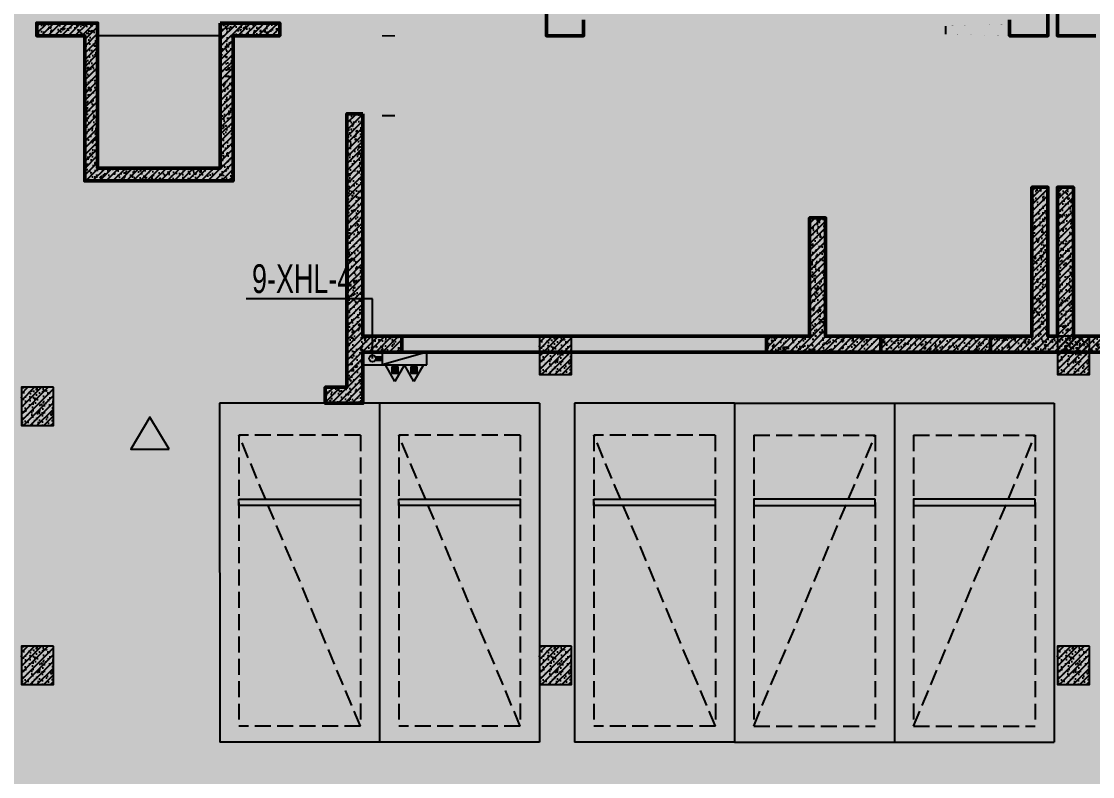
# Model space of a CAD drawing. Extents: x -1338203 to 1886333, y -530034 to 1031844.
# Drawn here: x 668157 to 684905, y -347488 to -335672 of the extents above; entities that cross this region are included whole.
import ezdxf

# ---------------------------------------------------------------- set-up
doc = ezdxf.new("R2010")
doc.units = 0
doc.header["$LTSCALE"] = 1000
doc.header["$MEASUREMENT"] = 0
doc.linetypes.add('A-001-平面B2$0$__DASH', pattern=[0.35, 0.25, -0.1])
doc.layers.add('A-001-主楼相对位置参照$0$AAD-A-MARK', color=6, linetype='Continuous', plot=False)
for name, color, linetype in [('M13预留预埋-B2$0$0M-A-LD', 4, 'Continuous'), ('p-a-core', 1, 'Continuous'), ('p-a-regular', 5, 'Continuous'), ('S-13-柱墙B2_B1$0$0S-CW-HATCH', 251, 'Continuous'), ('S-13-柱墙B2_B1$0$0S-CW-HATCH-UP', 251, 'Continuous'), ('S001地下二墙柱$0$S001地下二墙柱$0$0S-CC-LINE', 52, 'Continuous'), ('S001地下二墙柱$0$S001地下二墙柱$0$0S-CW-HATCH', 251, 'Continuous'), ('S001地下二墙柱$0$S001地下二墙柱$0$0S-CW-HATCH-UP', 251, 'Continuous'), ('地面指向箭头', 7, 'Continuous'), ('负二层消火栓$0$负二层消火栓$0$0P-ACC-FH', 7, 'Continuous'), ('负二层消火栓$0$负二层消火栓$0$0P-DIM-FH', 3, 'Continuous'), ('负二层消火栓$0$负二层消火栓$0$0P-PIPE-FH', 1, 'Continuous'), ('负二层消火栓$0$负二层消火栓$0$0P-VPIPE-FH', 1, 'Continuous'), ('负二层消火栓$0$负二层消火栓$1$0P-EQUIP-FH', 7, 'Continuous')]:
    doc.layers.add(name, color=color, linetype=linetype)
doc.layers.add('p-a-regular-narrow', color=7, linetype='Continuous', true_color=0x9600ff)
doc.layers.add('p-h-walkable', color=7, linetype='Continuous', lineweight=70, true_color=0xf0f0f0)
doc.layers.add('S-13-柱墙B2_B1$0$0S-CW-LINE', color=7, linetype='Continuous', lineweight=50)
doc.styles.add('负二层消火栓$0$负二层消火栓$0$AAD-S', font='aad-s.shx', dxfattribs={"width": 0.7, "bigfont": 'aad-hztxt.shx'})
pattern_1 = [(45, (668506.6057763244, -330656.8171705844), (-53.03300858899106, 53.03300858899107), []), (49.99999999999999, (668506.6057763244, -330656.8171705844), (215.178054780226, -18.82564049477853), [22.5, -247.5]), (355, (668506.6057763244, -330656.8171705844), (-41.6254000839, 225.6576401100035), [18, -198]), (100.4514, (668524.5372803244, -330658.3859725844), (173.5528145142065, 206.8318626182861), [19.122057, -210.3426336]), (46.18420000000002, (668506.6057763244, -330596.8171705844), (320.1723145876933, -49.65570429870542), [33.74999999999996, -371.2499999999997]), (96.6356, (668533.2867998243, -330600.9551626844), (280.398811664611, 292.2353612701325), [28.6830864, -315.5139]), (351.1842, (668506.6057763244, -330596.8171705844), (280.3985835400882, 292.2355802775974), [27, -297]), (21, (668536.6057763244, -330611.8171705844), (179.0721156355385, -120.7856671996016), [22.5, -247.5]), (326.0000000000001, (668536.6057763244, -330611.8171705844), (72.99459957647451, 217.5450135140559), [18, -198]), (71.4514, (668551.5284462245, -330621.8826523844), (252.066788574447, 96.75914901298572), [19.122057, -210.3426336]), (37.50000000000001, (668506.6057763244, -330656.8171705844), (3.647956595187201, 99.86815614939344), [0, -195.6, 0, -201, 0, -198.75]), (7.499999999999999, (668506.6057763244, -330656.8171705844), (78.92086123264458, 118.3235135647081), [0, -114.6, 0, -191.1, 0, -75.75]), (327.5, (668439.7057763245, -330656.8171705844), (160.1467308517227, -6.766461520313927), [0, -75, 0, -234, 0, -310.5]), (317.5, (668409.7057763245, -330656.8171705844), (174.9558508027159, 30.03149469969532), [0, -97.5, 0, -155.4, 0, -220.5])]

# ---------------------------------------------------------------- blocks, each defined once
blk = doc.blocks.new('A-001-主楼相对位置参照')
at = {"layer": 'A-001-主楼相对位置参照$0$AAD-A-MARK'}
blk.add_lwpolyline([(-97018.76140278578, -174355.8904457092), (-95098.7614119649, -174355.8904457092), (-95098.76141190529, -172285.8904428482), (-97018.76140272617, -172285.8904428482)], close=True, dxfattribs=at)
blk = doc.blocks.new('M13预留预埋-B2')
at = {"layer": 'M13预留预埋-B2$0$0M-A-LD', "elevation": 2600}
blk.add_lwpolyline([(15100.00000000058, -5239.999999999185, 0, 0, 0), (14099.99999999942, -5240.000000000815, 30, 30, 0), (14099.99999999907, -5060.000000000815, 0, 0, 0), (15099.99999992456, -5059.999999999185, 30, 30, 0), (15100.00000000058, -5239.999999999185, 30, 30, 0)], format="xyseb", dxfattribs=at)
at = {"layer": 'M13预留预埋-B2$0$0M-A-LD'}
for points in [[(5290.000000128639, -6490.000000211061, 0, 0, 0), (5289.999999965075, -5240.000000020664, 30, 30, 0), (5489.999999965075, -5240.000000020256, 0, 0, 0), (5490.000000128639, -6490.000000135042, 30, 30, 0), (5290.000000128639, -6490.000000211061, 30, 30, 0)], [(-1140.000002091867, -7310.000000000349, 0, 0, 0), (639.999997983803, -7309.999999998719, 30, 30, 0), (639.9999979841523, -7509.999999998719, 0, 0, 0), (-1140.000002015848, -7510.000000000349, 30, 30, 0), (-1140.000002091867, -7310.000000000349, 30, 30, 0)], [(2959.999999876949, -7310.000000001164, 0, 0, 0), (4739.999999952619, -7309.999999999534, 30, 30, 0), (4739.999999952968, -7509.999999999534, 0, 0, 0), (2959.999999952968, -7510.000000001164, 30, 30, 0), (2959.999999876949, -7310.000000001164, 30, 30, 0)]]:
    blk.add_lwpolyline(points, format="xyseb", dxfattribs=at)
blk = doc.blocks.new('M001-预留预埋B2')
blk.add_blockref('M13预留预埋-B2', (-97858.76142314763, -167045.8904436589))
blk = doc.blocks.new('负二层消火栓$0$负二层消火栓$1$$TwtSys$00000546')
h = blk.add_hatch()
h.set_pattern_fill('ANSI31', color=256, scale=200, style=0)
h.set_pattern_definition([(45, (-38543.80223862439, -6670.830405693208), (-17.67766952966369, 17.67766952966369), [])])
h.paths.add_polyline_path([(-64.92232553117356, 173.7449990885525), (64.922325531159, 173.7449990885525), (64.922325531159, 43.90034802621994), (-64.92232553117356, 43.90034802621994)])
for points in [[(0, 343.6163707387423), (-198.3870041439732, 0), (198.3870041439732, 0)], [(-64.92232553117356, 173.7449990885525), (64.922325531159, 173.7449990885525), (64.922325531159, 43.90034802621994), (-64.92232553117356, 43.90034802621994)]]:
    blk.add_lwpolyline(points, close=True)
blk = doc.blocks.new('负二层消火栓$0$负二层消火栓$0$$TwtSys$00000434')
for p, q in [((-0.5, 0.5), (-0.5, -0.5)), ((-0.5, -0.5), (0.5, 0.5)), ((0.5, 0.5), (-0.5, 0.5)), ((0.5, -0.5), (0.5, 0.5)), ((-0.5, -0.5), (0.5, -0.5))]:
    blk.add_line(p, q)
blk.add_solid([(0.5, -0.5), (0.5, 0.5), (-0.5, -0.5)])
blk = doc.blocks.new('负二层消火栓')
at = {"layer": '负二层消火栓$0$负二层消火栓$0$0P-ACC-FH'}
blk.add_lwpolyline([(-91869.19882256177, -177435.8923367744), (-91869.19882256177, -177235.8923367744), (-92868.767385146, -177235.8923367744), (-92868.767385146, -177435.8923367744)], close=True, dxfattribs=at)
at = {"layer": '负二层消火栓$0$负二层消火栓$0$0P-DIM-FH'}
for p, q in [((-92719.19802262692, -176400.5750624923), (-94692.97714079282, -176400.5750624923)), ((-92719.19802262692, -177335.8912928389), (-92719.19802262692, -176400.5750624923))]:
    blk.add_line(p, q, dxfattribs=at)
at = {"layer": '负二层消火栓$0$负二层消火栓$0$0P-PIPE-FH', "linetype": 'Continuous', "const_width": 82.5}
blk.add_lwpolyline([(-92666.69802262692, -177335.891292839), (-92569.19882255554, -177335.8912928393)], dxfattribs=at)
at = {"layer": '负二层消火栓$0$负二层消火栓$0$0P-VPIPE-FH', "linetype": 'Continuous'}
blk.add_circle((-92719.19802262692, -177335.8912928389), 52.5, dxfattribs=at)
at = {"layer": '负二层消火栓$0$负二层消火栓$0$0P-ACC-FH', "xscale": -700, "yscale": -200, "zscale": 700}
blk.add_blockref('负二层消火栓$0$负二层消火栓$0$$TwtSys$00000434', (-92219.19882256177, -177335.8923367744), dxfattribs=at)
at = {"layer": '负二层消火栓$0$负二层消火栓$1$0P-EQUIP-FH', "xscale": -0.75, "yscale": 0.75, "zscale": 0.75, "rotation": 180}
for p in [(-92367.9891453326, -177435.8912580051, 799.9981982381646), (-92070.40863911656, -177435.8912580051, 799.9981982381646)]:
    blk.add_blockref('负二层消火栓$0$负二层消火栓$1$$TwtSys$00000546', p, dxfattribs=at)
at = {"layer": '负二层消火栓$0$负二层消火栓$0$0P-DIM-FH', "color": 7, "style": '负二层消火栓$0$负二层消火栓$0$AAD-S', "width": 0.7}
blk.add_text('9-XHL-4', height=450, dxfattribs=at).set_placement((-94602.97714079282, -176310.5750624923))
blk = doc.blocks.new('A$Cb720460c')
at = {"layer": '地面指向箭头'}
h = blk.add_hatch(color=251, dxfattribs=at)
h.dxf.hatch_style = 1
h.paths.add_polyline_path([(257819.4273052134, 186873.6687198977), (257519.4273052134, 187373.6687198977), (257219.4273052134, 186873.6687198977)])
at = {"layer": '地面指向箭头', "color": 251, "flags": 128}
blk.add_lwpolyline([(257819.4273052134, 186873.6687198977), (257519.4273052134, 187373.6687198977), (257219.4273052134, 186873.6687198977), (257819.4273052134, 186873.6687198977)], dxfattribs=at)

msp = doc.modelspace()

# ---------------------------------------------------------------- hatches: boundary and pattern name
at = {"layer": 'p-h-walkable', "ltscale": 0.002}
h = msp.add_hatch(color=256, dxfattribs=at)
h.dxf.hatch_style = 1
h.paths.add_polyline_path([(728556.4094088443, -320761.2911765109), (728556.3547588947, -348211.5017243018), (746356.3484443948, -348211.5017242723), (750916.3484443898, -338175.0097184044), (842896.3491870692, -338175.0097184044), (843211.3492125742, -349155.0095694998), (839116.3492611168, -349155.0095695712), (839116.3492611168, -377051.4870058745), (864906.3547584309, -377051.4870058745), (864906.3547584309, -390806.5711709709), (875856.3484613771, -395571.4871842109), (875856.348461363, -404751.4874804067), (834560.3103806074, -404751.4874803963), (839142.6757868899, -442064.2876435285), (869465.2134576387, -438340.3927054469), (871163.1928136485, -452166.5193397896), (873704.0511599232, -451854.4778597266), (877328.6078072718, -464960.3959546241), (761875.9874196091, -479139.0716770189), (761132.9487910755, -468418.2650628918), (764950.6384080613, -465209.0494699521), (763252.8257613134, -451384.280298188), (799242.4407485438, -446964.4145689445), (793807.3212043041, -404751.4870716078), (750756.3491663808, -404751.4872862076), (751556.349166161, -388854.9743852809), (648066.6070076446, -388604.4137855553), (648066.5844366426, -380374.4093295055), (641016.6027933541, -380374.4093186745), (641512.3361103976, -365348.1631979565), (660006.5996086108, -364574.4137855692), (660306.599609829, -340846.8171705838), (656406.6057762853, -340846.8171707173), (656406.6057762853, -336396.8171708743), (656656.3547443041, -340532.365631887), (656406.3547442622, -332417.3777717449), (712156.3557747989, -332417.3777717449), (712080.9374175866, -320761.2911765098)])
at = {"layer": 'S-13-柱墙B2_B1$0$0S-CW-HATCH'}
h = msp.add_hatch(color=256, dxfattribs=at)
h.dxf.hatch_style = 1
h.paths.add_polyline_path([(656656.6057766951, -339996.866652143), (656406.6057766689, -339996.866652143), (656406.6057762853, -340846.8171705838), (660806.6057762853, -340846.8171705838), (660806.6057762853, -340596.8171705838), (660131.6057762853, -340596.8171705838), (660131.6057762853, -338746.8171705838), (659881.6057762853, -338746.8171705838), (659881.6057762853, -340596.8171705838), (656656.6057763281, -340596.8171705838)])
h.paths.add_polyline_path([(706116.3540439528, -332416.8171705838), (706116.3540439528, -332666.8171705838), (711906.6057762853, -332666.8171705838), (711906.6057762853, -335646.8171705838), (711556.6057762853, -335646.8171705838), (711556.6057762853, -335896.8171705838), (711906.6057762853, -335896.8171705838), (711906.6057762853, -340846.8171705838), (712156.6057762853, -340846.8171705838), (712156.6057762853, -332416.8171705838)])
h.paths.add_polyline_path([(696566.6057762848, -332556.8171936508), (696366.6057762847, -332556.8171936508), (696366.6057762853, -333156.8171705838), (697346.6057762853, -333156.8171705838), (697346.6057762853, -332956.8171705838), (696566.6057762853, -332956.8171705838)], flags=17)
h.paths.add_polyline_path([(696366.6057762839, -331756.8171477571), (696566.605776284, -331756.8171477571), (696566.6057762834, -331246.8171708637), (697146.6057763891, -331246.8171705992), (697146.6057764196, -330746.8171703192), (697346.6057863329, -330746.8171703192), (697346.6057863329, -330496.8171710657), (697146.6057763905, -330496.8171710657), (697146.6057765111, -329246.8171704532), (699966.6057764059, -329246.8171708508), (699966.6057762858, -334096.8171707169), (700166.6057762858, -334096.8171707169), (700166.6057762858, -331316.8171707169), (701746.6057762853, -331316.8171705838), (701746.6057762853, -333506.8171705838), (701946.6057762853, -333506.8171705838), (701946.6057762853, -332666.8171705838), (704316.6057762853, -332666.8171705838), (704316.6057762853, -335896.8171705838), (704896.605787687, -335896.817170065), (704896.605787687, -335646.817170065), (704566.6057762853, -335646.8171705838), (704566.6057762853, -332666.8171705838), (705416.3540437358, -332666.8171705838), (705416.3540437358, -332416.8171705838), (701996.6057762853, -332416.8171705838), (701996.6057762853, -331066.8171705838), (700216.6057762858, -331066.817170718), (700216.6057764059, -328996.8171708519), (696896.6057765111, -328996.8171704532), (696896.6057763891, -330996.8171705992), (694516.6057762834, -330996.8171708637), (694516.6057762853, -332416.8171705838), (683357.0984527447, -332416.8171705838), (683357.0984527447, -332666.8171705838), (683956.6057762853, -332666.8171705838), (683956.6057762853, -335646.8171705838), (683606.6057762853, -335646.8171705838), (683606.6057762853, -335896.8171705838), (684206.6057762853, -335896.8171705838), (684206.6057762853, -332666.8171705838), (684356.6057762853, -332666.8171705838), (684356.6057762853, -335896.8171705838), (684956.6057762853, -335896.8171705838), (684956.6057762853, -335646.8171705838), (684606.6057762853, -335646.8171705838), (684606.6057762853, -332666.8171705838), (691946.6057762853, -332666.8171705838), (691946.6057762853, -335646.8171705838), (691616.6057743402, -335646.8171705838), (691616.6057743402, -335896.8171705838), (692196.6057762853, -335896.8171705838), (692196.6057762853, -332666.8171705838), (694566.6057762853, -332666.8171705838), (694566.6057762853, -333506.8171705838), (694766.6057762853, -333506.8171705838), (694766.6057762834, -331246.8171708637), (696366.6057762834, -331246.8171708637)])
h.paths.add_polyline_path([(671996.6057762853, -331756.8171705844), (672196.6057762853, -331756.8171705844), (672196.6057762853, -331246.8171708637), (673796.6057762853, -331246.8171708637), (673796.6057762853, -333506.8171705838), (673996.6057762853, -333506.8171705838), (673996.6057762853, -332666.8171705838), (676366.6057762853, -332666.8171705838), (676366.6057762853, -335896.8171705838), (676946.6057762918, -335896.8171701842), (676946.6057762918, -335646.8171701842), (676616.6057762853, -335646.8171705838), (676616.6057762853, -332666.8171705838), (682557.0984525277, -332666.8171705838), (682557.0984525277, -332416.8171705838), (674046.6057762853, -332416.8171705838), (674046.6057762853, -330996.8171708637), (671666.6057762383, -330996.8171708637), (671666.6057762383, -328996.8171707187), (668346.6057762858, -328996.8171708518), (668346.6057762858, -331066.8171707169), (666566.6057762853, -331066.8171705838), (666566.6057762853, -332416.8171705838), (656406.6057762853, -332416.8171705838), (656406.6057861161, -338896.8665676999), (656656.6057861359, -338896.8665676999), (656656.6057762853, -335896.8171705838), (657006.6057762853, -335896.8171705838), (657006.6057762853, -335646.8171705838), (656656.6057762853, -335646.8171705838), (656656.6057762853, -332666.8171705838), (663996.6057762853, -332666.8171705838), (663996.6057762853, -335646.8171705838), (663666.6057763239, -335646.8171705838), (663666.6057763239, -335896.8171705838), (664246.6057762853, -335896.8171705838), (664246.6057762853, -332666.8171705838), (666616.6057762853, -332666.8171705838), (666616.6057762853, -333506.8171705838), (666816.6057762853, -333506.8171705838), (666816.6057762853, -331316.8171705838), (668396.6057762858, -331316.8171707169), (668396.6057762858, -334096.8171707169), (668596.6057762858, -334096.8171707169), (668596.6057762858, -329246.8171708518), (671416.6057762369, -329246.8171707187), (671416.6057762369, -330496.8171707169), (671216.6057762627, -330496.8171707169), (671216.6057762627, -330746.8171703192), (671416.6057762369, -330746.8171703192), (671416.6057762369, -331246.8171708637), (671996.6057762853, -331246.8171708637)])
h.paths.add_polyline_path([(672196.6057762853, -332556.8171936349), (671996.6057762853, -332556.8171936349), (671996.6057762853, -332956.8171705838), (671216.6057762853, -332956.8171705838), (671216.6057762853, -333156.8171705838), (672196.6057762853, -333156.8171705838)], flags=17)
h = msp.add_hatch(color=256, dxfattribs=at)
h.dxf.hatch_style = 1
h.paths.add_polyline_path([(671266.6057762853, -335696.8171705838), (671266.6057762853, -337966.8171705838), (669346.6057762853, -337966.8171705838), (669346.6057762853, -335696.8171705838), (668396.6057762858, -335696.7599581127), (668396.6057762858, -335896.7599581127), (669146.6057762853, -335896.8171705838), (669146.6057762853, -338166.8171705838), (671466.6057762853, -338166.8171705838), (671466.6057762853, -335896.8171705838), (672196.6057762853, -335896.8171705838), (672196.6057762853, -335696.8171705838)])
h = msp.add_hatch(color=256, dxfattribs=at)
h.dxf.hatch_style = 1
h.paths.add_polyline_path([(673496.6057762853, -337116.8171705838), (673246.6057762853, -337116.8171705838), (673246.6057762853, -341396.8171705838), (672906.6057762853, -341396.8171705838), (672906.605776285, -341646.3596280123), (673496.6057762853, -341646.8171705838), (673496.6057762853, -340846.8171705838), (674106.6057762611, -340846.8171700651), (674106.6057762611, -340596.8171700651), (673496.6057762853, -340596.8171705838)])
h = msp.add_hatch(color=256, dxfattribs=at)
h.dxf.hatch_style = 1
h.paths.add_polyline_path([(685261.6057762853, -340596.8171705838), (684606.6057762853, -340596.8171705838), (684606.6057763239, -338266.8171704643), (684356.6057763239, -338266.8171704643), (684356.6057762853, -340596.8171705838), (684206.6057762853, -340596.8171705838), (684206.6057763239, -338266.8171704643), (683956.6057763239, -338266.8171704643), (683956.6057762853, -340596.8171705838), (683306.6057762853, -340596.8171705838), (683306.6057762853, -340846.8171705838), (685261.6057762853, -340846.8171705838)])
h = msp.add_hatch(color=256, dxfattribs=at)
h.dxf.hatch_style = 1
h.paths.add_polyline_path([(679806.6057762853, -340846.8171705838), (681596.6057762853, -340846.8171705838), (681596.6057762853, -340596.8171705838), (680731.6057762853, -340596.8171705838), (680731.6057762853, -338746.8171705838), (680481.6057762853, -338746.8171705838), (680481.6057762853, -340596.8171705838), (679806.6057762853, -340596.8171705838)])
h = msp.add_hatch(color=256, dxfattribs=at)
h.dxf.hatch_style = 1
h.paths.add_polyline_path([(674106.6057762611, -340596.8171700651), (679806.6057762853, -340596.8171700651), (679806.6057762853, -340846.8171705838), (674106.6057762611, -340846.8171705838)])
h = msp.add_hatch(color=256, dxfattribs=at)
h.dxf.hatch_style = 1
h.paths.add_polyline_path([(681596.6057762853, -340596.8171705838), (683306.6057762853, -340596.8171705838), (683306.6057762853, -340846.8171705838), (681596.6057762853, -340846.8171705838)])
at = {"layer": 'S-13-柱墙B2_B1$0$0S-CW-HATCH-UP'}
h = msp.add_hatch(dxfattribs=at)
h.set_pattern_fill('钢筋混凝土', color=256, scale=30)
h.set_pattern_definition([(45, (668506.6057763244, -330656.8171705844), (-53.03300858899106, 53.03300858899107), []), (49.99999999999999, (668506.6057763244, -330656.8171705844), (215.178054780226, -18.82564049477853), [22.5, -247.5]), (355, (668506.6057763244, -330656.8171705844), (-41.6254000839, 225.6576401100035), [18, -198]), (100.4514, (668524.5372803244, -330658.3859725844), (173.5528145142065, 206.8318626182861), [19.122057, -210.3426336]), (46.18420000000002, (668506.6057763244, -330596.8171705844), (320.1723145876933, -49.65570429870542), [33.74999999999997, -371.2499999999998]), (96.6356, (668533.2867998243, -330600.9551626844), (280.398811664611, 292.2353612701325), [28.6830864, -315.5139]), (351.1842, (668506.6057763244, -330596.8171705844), (280.3985835400882, 292.2355802775974), [27, -297]), (21, (668536.6057763244, -330611.8171705844), (179.0721156355385, -120.7856671996016), [22.5, -247.5]), (326.0000000000001, (668536.6057763244, -330611.8171705844), (72.99459957647451, 217.5450135140559), [18, -198]), (71.4514, (668551.5284462245, -330621.8826523844), (252.066788574447, 96.75914901298572), [19.122057, -210.3426336]), (37.50000000000001, (668506.6057763244, -330656.8171705844), (3.647956595187201, 99.86815614939344), [0, -195.6, 0, -201, 0, -198.75]), (7.499999999999999, (668506.6057763244, -330656.8171705844), (78.92086123264458, 118.3235135647081), [0, -114.6, 0, -191.1, 0, -75.75]), (327.5, (668439.7057763245, -330656.8171705844), (160.1467308517227, -6.766461520313927), [0, -75, 0, -234, 0, -310.5]), (317.5, (668409.7057763245, -330656.8171705844), (174.9558508027159, 30.03149469969532), [0, -97.5, 0, -155.4, 0, -220.5])])
h.paths.add_polyline_path([(656656.6057763344, -339996.866652143), (656406.6057763081, -339996.866652143), (656406.6057762853, -340846.8171705838), (660806.6057762853, -340846.8171705838), (660806.6057762853, -340596.8171705838), (660131.6057762853, -340596.8171705838), (660131.6057762853, -338746.8171705838), (659881.6057762853, -338746.8171705838), (659881.6057762853, -340596.8171705838), (656656.6057763281, -340596.8171705838)])
h.paths.add_polyline_path([(706116.3540439528, -332416.8171705838), (706116.3540439528, -332666.8171705838), (711906.6057762853, -332666.8171705838), (711906.6057762853, -335646.8171705838), (711556.6057762853, -335646.8171705838), (711556.6057762853, -335896.8171705838), (711906.6057762853, -335896.8171705838), (711906.6057762853, -340846.8171705838), (712156.6057762853, -340846.8171705838), (712156.6057762853, -332416.8171705838)])
h.paths.add_polyline_path([(696566.6057762848, -332556.8171936508), (696366.6057762847, -332556.8171936508), (696366.6057762853, -333156.8171705838), (697346.6057762853, -333156.8171705838), (697346.6057762853, -332956.8171705838), (696566.6057762853, -332956.8171705838)], flags=17)
h.paths.add_polyline_path([(696366.6057762839, -331756.8171477571), (696566.605776284, -331756.8171477571), (696566.6057762834, -331246.8171708637), (697146.6057763891, -331246.8171705992), (697146.6057764196, -330746.8171703192), (697346.6057863329, -330746.8171703192), (697346.6057863329, -330496.8171710657), (697146.6057763905, -330496.8171710657), (697146.6057765111, -329246.8171704532), (699966.6057764059, -329246.8171708513), (699966.6057762858, -334096.8171707174), (700166.6057762858, -334096.8171707169), (700166.6057762858, -331316.8171707169), (701746.6057762853, -331316.8171705838), (701746.6057762853, -333506.8171705838), (701946.6057762853, -333506.8171705838), (701946.6057762853, -332666.8171705838), (704316.6057762853, -332666.8171705838), (704316.6057762853, -335896.8171705838), (704896.605787687, -335896.817170065), (704896.605787687, -335646.817170065), (704566.6057762853, -335646.8171705838), (704566.6057762853, -332666.8171705838), (705416.3540437358, -332666.8171705838), (705416.3540437358, -332416.8171705838), (701996.6057762853, -332416.8171705838), (701996.6057762853, -331066.8171705838), (700216.6057762858, -331066.8171707169), (700216.6057764059, -328996.8171708508), (696896.6057765111, -328996.8171704532), (696896.6057763891, -330996.8171705992), (694516.6057762834, -330996.8171708637), (694516.6057762853, -332416.8171705838), (683357.0984527447, -332416.8171705838), (683357.0984527447, -332666.8171705838), (683956.6057762853, -332666.8171705838), (683956.6057762853, -335646.8171705838), (683606.6057762853, -335646.8171705838), (683606.6057762853, -335896.8171705838), (684206.6057762853, -335896.8171705838), (684206.6057762853, -332666.8171705838), (684356.6057762853, -332666.8171705838), (684356.6057762853, -335896.8171705838), (684956.6057762853, -335896.8171705838), (684956.6057762853, -335646.8171705838), (684606.6057762853, -335646.8171705838), (684606.6057762853, -332666.8171705838), (691946.6057762853, -332666.8171705838), (691946.6057762853, -335646.8171705838), (691616.6057743402, -335646.8171705838), (691616.6057743402, -335896.8171705838), (692196.6057762853, -335896.8171705838), (692196.6057762853, -332666.8171705838), (694566.6057762853, -332666.8171705838), (694566.6057762853, -333506.8171705838), (694766.6057762853, -333506.8171705838), (694766.6057762834, -331246.8171708637), (696366.6057762834, -331246.8171708637)])
h.paths.add_polyline_path([(671996.6057762853, -331756.8171705844), (672196.6057762853, -331756.8171705844), (672196.6057762853, -331246.8171708637), (673796.6057762853, -331246.8171708637), (673796.6057762853, -333506.8171705838), (673996.6057762853, -333506.8171705838), (673996.6057762853, -332666.8171705838), (676366.6057762853, -332666.8171705838), (676366.6057762853, -335896.8171705838), (676946.6057762918, -335896.8171701842), (676946.6057762918, -335646.8171701842), (676616.6057762853, -335646.8171705838), (676616.6057762853, -332666.8171705838), (682557.0984525277, -332666.8171705838), (682557.0984525277, -332416.8171705838), (674046.6057762853, -332416.8171705838), (674046.6057762853, -330996.8171708637), (671666.6057762383, -330996.8171708637), (671666.6057762383, -328996.8171707187), (668346.6057762858, -328996.8171708518), (668346.6057762858, -331066.8171707169), (666566.6057762853, -331066.8171705838), (666566.6057762853, -332416.8171705838), (656406.6057762853, -332416.8171705838), (656406.6057763114, -338896.8665676999), (656656.6057763312, -338896.8665676999), (656656.6057762853, -335896.8171705838), (657006.6057762853, -335896.8171705838), (657006.6057762853, -335646.8171705838), (656656.6057762853, -335646.8171705838), (656656.6057762853, -332666.8171705838), (663996.6057762853, -332666.8171705838), (663996.6057762853, -335646.8171705838), (663666.6057763239, -335646.8171705838), (663666.6057763239, -335896.8171705838), (664246.6057762853, -335896.8171705838), (664246.6057762853, -332666.8171705838), (666616.6057762853, -332666.8171705838), (666616.6057762853, -333506.8171705838), (666816.6057762853, -333506.8171705838), (666816.6057762853, -331316.8171705838), (668396.6057762858, -331316.8171707169), (668396.6057762858, -334096.8171707169), (668596.6057762858, -334096.8171707169), (668596.6057762858, -329246.8171708518), (671416.6057762369, -329246.8171707187), (671416.6057762369, -330496.8171707169), (671216.6057762627, -330496.8171707169), (671216.6057762627, -330746.8171703192), (671416.6057762369, -330746.8171703192), (671416.6057762369, -331246.8171708637), (671996.6057762853, -331246.8171708637)])
h.paths.add_polyline_path([(672196.6057762853, -332556.8171936349), (671996.6057762853, -332556.8171936349), (671996.6057762853, -332956.8171705838), (671216.6057762853, -332956.8171705838), (671216.6057762853, -333156.8171705838), (672196.6057762853, -333156.8171705838)], flags=17)
h = msp.add_hatch(dxfattribs=at)
h.set_pattern_fill('钢筋混凝土', color=256, scale=30)
h.set_pattern_definition(pattern_1)
h.paths.add_polyline_path([(671266.6057762853, -335696.8171705838), (671266.6057762853, -337966.8171705838), (669346.6057762853, -337966.8171705838), (669346.6057762853, -335696.8171705838), (668396.6057762858, -335696.7599581127), (668396.6057762858, -335896.7599581127), (669146.6057762853, -335896.8171705838), (669146.6057762853, -338166.8171705838), (671466.6057762853, -338166.8171705838), (671466.6057762853, -335896.8171705838), (672196.6057762853, -335896.8171705838), (672196.6057762853, -335696.8171705838)])
h = msp.add_hatch(dxfattribs=at)
h.set_pattern_fill('钢筋混凝土', color=256, scale=30)
h.set_pattern_definition(pattern_1)
h.paths.add_polyline_path([(673496.6057762853, -337116.8171705838), (673246.6057762853, -337116.8171705838), (673246.6057762853, -341396.8171705838), (672906.6057762853, -341396.8171705838), (672906.605776285, -341646.3596280123), (673496.6057762853, -341646.8171705838), (673496.6057762853, -340846.8171705838), (674106.6057762611, -340846.8171700651), (674106.6057762611, -340596.8171700651), (673496.6057762853, -340596.8171705838)])
h = msp.add_hatch(dxfattribs=at)
h.set_pattern_fill('钢筋混凝土', color=256, scale=30)
h.set_pattern_definition(pattern_1)
h.paths.add_polyline_path([(685261.6057762853, -340596.8171705838), (684606.6057762853, -340596.8171705838), (684606.6057763239, -338266.8171704643), (684356.6057763239, -338266.8171704643), (684356.6057762853, -340596.8171705838), (684206.6057762853, -340596.8171705838), (684206.6057763239, -338266.8171704643), (683956.6057763239, -338266.8171704643), (683956.6057762853, -340596.8171705838), (683306.6057762853, -340596.8171705838), (683306.6057762853, -340846.8171705838), (685261.6057762853, -340846.8171705838)])
h = msp.add_hatch(dxfattribs=at)
h.set_pattern_fill('钢筋混凝土', color=256, scale=30)
h.set_pattern_definition(pattern_1)
h.paths.add_polyline_path([(679806.6057762853, -340846.8171705838), (681596.6057762853, -340846.8171705838), (681596.6057762853, -340596.8171705838), (680731.6057762853, -340596.8171705838), (680731.6057762853, -338746.8171705838), (680481.6057762853, -338746.8171705838), (680481.6057762853, -340596.8171705838), (679806.6057762853, -340596.8171705838)])
h = msp.add_hatch(dxfattribs=at)
h.set_pattern_fill('钢筋混凝土', color=256, scale=30)
h.set_pattern_definition(pattern_1)
h.paths.add_polyline_path([(674106.6057762611, -340596.8171700651), (679806.6057762853, -340596.8171700651), (679806.6057762853, -340846.8171705838), (674106.6057762611, -340846.8171705838)])
h = msp.add_hatch(dxfattribs=at)
h.set_pattern_fill('钢筋混凝土', color=256, scale=30)
h.set_pattern_definition(pattern_1)
h.paths.add_polyline_path([(681596.6057762853, -340596.8171705838), (683306.6057762853, -340596.8171705838), (683306.6057762853, -340846.8171705838), (681596.6057762853, -340846.8171705838)])
at = {"layer": 'S001地下二墙柱$0$S001地下二墙柱$0$0S-CW-HATCH'}
h = msp.add_hatch(color=256, dxfattribs=at)
h.dxf.hatch_style = 1
h.paths.add_polyline_path([(676756.6119944598, -340596.8171702199), (676256.6119944598, -340596.8171702199), (676256.6119944598, -341196.8171702199), (676756.6119944598, -341196.8171702199)])
h = msp.add_hatch(color=256, dxfattribs=at)
h.dxf.hatch_style = 1
h.paths.add_polyline_path([(684856.6057896963, -340596.8171706229), (684356.6057896963, -340596.8171706229), (684356.6057896963, -341196.8171706229), (684856.6057896963, -341196.8171706229)])
h = msp.add_hatch(color=256, dxfattribs=at)
h.dxf.hatch_style = 1
h.paths.add_polyline_path([(668656.6057896963, -341396.8171684332), (668156.6057896963, -341396.8171684332), (668156.6057896963, -341996.8171684332), (668656.6057896963, -341996.8171684332)])
h = msp.add_hatch(color=256, dxfattribs=at)
h.dxf.hatch_style = 1
h.paths.add_polyline_path([(668656.6057896963, -345446.8171684332), (668156.6057896963, -345446.8171684332), (668156.6057896963, -346046.8171684332), (668656.6057896963, -346046.8171684332)])
h = msp.add_hatch(color=256, dxfattribs=at)
h.dxf.hatch_style = 1
h.paths.add_polyline_path([(676756.6119944598, -345446.8171683935), (676256.6119944598, -345446.8171683935), (676256.6119944598, -346046.8171683935), (676756.6119944598, -346046.8171683935)])
h = msp.add_hatch(color=256, dxfattribs=at)
h.dxf.hatch_style = 1
h.paths.add_polyline_path([(684856.6057896963, -345446.8171687965), (684356.6057896963, -345446.8171687965), (684356.6057896963, -346046.8171687965), (684856.6057896963, -346046.8171687965)])
at = {"layer": 'S001地下二墙柱$0$S001地下二墙柱$0$0S-CW-HATCH-UP'}
h = msp.add_hatch(dxfattribs=at)
h.set_pattern_fill('钢筋混凝土', color=256, scale=30)
h.set_pattern_definition([(45, (709067.3445969741, -331645.0902095459), (-53.03300858899106, 53.03300858899107), []), (49.99999999999999, (709067.3445969741, -331645.0902095459), (215.178054780226, -18.82564049477853), [22.5, -247.5]), (355, (709067.3445969741, -331645.0902095459), (-41.6254000839, 225.6576401100035), [18, -198]), (100.4514, (709085.2761009741, -331646.6590115459), (173.5528145142065, 206.8318626182861), [19.122057, -210.3426336]), (46.18420000000002, (709067.3445969741, -331585.0902095459), (320.1723145876933, -49.65570429870542), [33.749999999998, -371.249999999984]), (96.6356, (709094.025620475, -331589.2282016458), (280.398811664611, 292.2353612701325), [28.6830864, -315.5139]), (351.1842, (709067.3445969741, -331585.0902095459), (280.3985835400882, 292.2355802775974), [27, -297]), (21, (709097.3445969741, -331600.0902095459), (179.0721156355385, -120.7856671996016), [22.5, -247.5]), (326.0000000000001, (709097.3445969741, -331600.0902095459), (72.99459957647451, 217.5450135140559), [18, -198]), (71.4514, (709112.2672668728, -331610.1556913459), (252.066788574447, 96.75914901298572), [19.122057, -210.3426336]), (37.50000000000001, (709067.3445969741, -331645.0902095459), (3.647956595187201, 99.86815614939344), [0, -195.6, 0, -201, 0, -198.75]), (7.499999999999999, (709067.3445969741, -331645.0902095459), (78.92086123264458, 118.3235135647081), [0, -114.6, 0, -191.1, 0, -75.75]), (327.5, (709000.4445969737, -331645.0902095459), (160.1467308517227, -6.766461520313927), [0, -75, 0, -234, 0, -310.5]), (317.5, (708970.4445969737, -331645.0902095459), (174.9558508027159, 30.03149469969532), [0, -97.5, 0, -155.4, 0, -220.5])])
h.paths.add_polyline_path([(676756.6119944598, -340596.8171702199), (676256.6119944598, -340596.8171702199), (676256.6119944598, -341196.8171702199), (676756.6119944598, -341196.8171702199)])
h = msp.add_hatch(dxfattribs=at)
h.set_pattern_fill('钢筋混凝土', color=256, scale=30)
h.set_pattern_definition([(45, (717167.3383922088, -331645.090209949), (-53.03300858899106, 53.03300858899107), []), (49.99999999999999, (717167.3383922088, -331645.090209949), (215.178054780226, -18.82564049477853), [22.5, -247.5]), (355, (717167.3383922088, -331645.090209949), (-41.6254000839, 225.6576401100035), [18, -198]), (100.4514, (717185.2698962088, -331646.659011949), (173.5528145142065, 206.8318626182861), [19.122057, -210.3426336]), (46.18420000000002, (717167.3383922088, -331585.090209949), (320.1723145876933, -49.65570429870542), [33.749999999998, -371.249999999984]), (96.6356, (717194.0194157097, -331589.228202049), (280.398811664611, 292.2353612701325), [28.6830864, -315.5139]), (351.1842, (717167.3383922088, -331585.090209949), (280.3985835400882, 292.2355802775974), [27, -297]), (21, (717197.3383922088, -331600.090209949), (179.0721156355385, -120.7856671996016), [22.5, -247.5]), (326.0000000000001, (717197.3383922088, -331600.090209949), (72.99459957647451, 217.5450135140559), [18, -198]), (71.4514, (717212.2610621075, -331610.155691749), (252.066788574447, 96.75914901298572), [19.122057, -210.3426336]), (37.50000000000001, (717167.3383922088, -331645.090209949), (3.647956595187201, 99.86815614939344), [0, -195.6, 0, -201, 0, -198.75]), (7.499999999999999, (717167.3383922088, -331645.090209949), (78.92086123264458, 118.3235135647081), [0, -114.6, 0, -191.1, 0, -75.75]), (327.5, (717100.4383922084, -331645.090209949), (160.1467308517227, -6.766461520313927), [0, -75, 0, -234, 0, -310.5]), (317.5, (717070.4383922084, -331645.090209949), (174.9558508027159, 30.03149469969532), [0, -97.5, 0, -155.4, 0, -220.5])])
h.paths.add_polyline_path([(684856.6057896963, -340596.8171706229), (684356.6057896963, -340596.8171706229), (684356.6057896963, -341196.8171706229), (684856.6057896963, -341196.8171706229)])
h = msp.add_hatch(dxfattribs=at)
h.set_pattern_fill('钢筋混凝土', color=256, scale=30)
h.set_pattern_definition([(45, (700967.3383922088, -332445.0902077591), (-53.03300858899106, 53.03300858899107), []), (49.99999999999999, (700967.3383922088, -332445.0902077591), (215.178054780226, -18.82564049477853), [22.5, -247.5]), (355, (700967.3383922088, -332445.0902077591), (-41.6254000839, 225.6576401100035), [18, -198]), (100.4514, (700985.2698962088, -332446.6590097591), (173.5528145142065, 206.8318626182861), [19.122057, -210.3426336]), (46.18420000000002, (700967.3383922088, -332385.0902077591), (320.1723145876933, -49.65570429870542), [33.74999999999802, -371.2499999999842]), (96.6356, (700994.0194157097, -332389.2281998591), (280.398811664611, 292.2353612701325), [28.6830864, -315.5139]), (351.1842, (700967.3383922088, -332385.0902077591), (280.3985835400882, 292.2355802775974), [27, -297]), (21, (700997.3383922088, -332400.0902077591), (179.0721156355385, -120.7856671996016), [22.5, -247.5]), (326.0000000000001, (700997.3383922088, -332400.0902077591), (72.99459957647451, 217.5450135140559), [18, -198]), (71.4514, (701012.2610621075, -332410.1556895591), (252.066788574447, 96.75914901298572), [19.122057, -210.3426336]), (37.50000000000001, (700967.3383922088, -332445.0902077591), (3.647956595187201, 99.86815614939344), [0, -195.6, 0, -201, 0, -198.75]), (7.499999999999999, (700967.3383922088, -332445.0902077591), (78.92086123264458, 118.3235135647081), [0, -114.6, 0, -191.1, 0, -75.75]), (327.5, (700900.4383922084, -332445.0902077591), (160.1467308517227, -6.766461520313927), [0, -75, 0, -234, 0, -310.5]), (317.5, (700870.4383922084, -332445.0902077591), (174.9558508027159, 30.03149469969532), [0, -97.5, 0, -155.4, 0, -220.5])])
h.paths.add_polyline_path([(668656.6057896963, -341396.8171684332), (668156.6057896963, -341396.8171684332), (668156.6057896963, -341996.8171684332), (668656.6057896963, -341996.8171684332)])
h = msp.add_hatch(dxfattribs=at)
h.set_pattern_fill('钢筋混凝土', color=256, scale=30)
h.set_pattern_definition([(45, (700967.3383922088, -336495.0902077592), (-53.03300858899106, 53.03300858899107), []), (49.99999999999999, (700967.3383922088, -336495.0902077592), (215.178054780226, -18.82564049477853), [22.5, -247.5]), (355, (700967.3383922088, -336495.0902077592), (-41.6254000839, 225.6576401100035), [18, -198]), (100.4514, (700985.2698962088, -336496.6590097593), (173.5528145142065, 206.8318626182861), [19.122057, -210.3426336]), (46.18420000000002, (700967.3383922088, -336435.0902077592), (320.1723145876933, -49.65570429870542), [33.74999999999804, -371.2499999999843]), (96.6356, (700994.0194157097, -336439.2281998592), (280.398811664611, 292.2353612701325), [28.6830864, -315.5139]), (351.1842, (700967.3383922088, -336435.0902077592), (280.3985835400882, 292.2355802775974), [27, -297]), (21, (700997.3383922088, -336450.0902077592), (179.0721156355385, -120.7856671996016), [22.5, -247.5]), (326.0000000000001, (700997.3383922088, -336450.0902077592), (72.99459957647451, 217.5450135140559), [18, -198]), (71.4514, (701012.2610621075, -336460.1556895592), (252.066788574447, 96.75914901298572), [19.122057, -210.3426336]), (37.50000000000001, (700967.3383922088, -336495.0902077592), (3.647956595187201, 99.86815614939344), [0, -195.6, 0, -201, 0, -198.75]), (7.499999999999999, (700967.3383922088, -336495.0902077592), (78.92086123264458, 118.3235135647081), [0, -114.6, 0, -191.1, 0, -75.75]), (327.5, (700900.4383922084, -336495.0902077592), (160.1467308517227, -6.766461520313927), [0, -75, 0, -234, 0, -310.5]), (317.5, (700870.4383922084, -336495.0902077592), (174.9558508027159, 30.03149469969532), [0, -97.5, 0, -155.4, 0, -220.5])])
h.paths.add_polyline_path([(668656.6057896963, -345446.8171684332), (668156.6057896963, -345446.8171684332), (668156.6057896963, -346046.8171684332), (668656.6057896963, -346046.8171684332)])
h = msp.add_hatch(dxfattribs=at)
h.set_pattern_fill('钢筋混凝土', color=256, scale=30)
h.set_pattern_definition([(45, (709067.3445969741, -336495.0902077195), (-53.03300858899106, 53.03300858899107), []), (49.99999999999999, (709067.3445969741, -336495.0902077195), (215.178054780226, -18.82564049477853), [22.5, -247.5]), (355, (709067.3445969741, -336495.0902077195), (-41.6254000839, 225.6576401100035), [18, -198]), (100.4514, (709085.2761009741, -336496.6590097196), (173.5528145142065, 206.8318626182861), [19.122057, -210.3426336]), (46.18420000000002, (709067.3445969741, -336435.0902077195), (320.1723145876933, -49.65570429870542), [33.749999999998, -371.249999999984]), (96.6356, (709094.025620475, -336439.2281998195), (280.398811664611, 292.2353612701325), [28.6830864, -315.5139]), (351.1842, (709067.3445969741, -336435.0902077195), (280.3985835400882, 292.2355802775974), [27, -297]), (21, (709097.3445969741, -336450.0902077195), (179.0721156355385, -120.7856671996016), [22.5, -247.5]), (326.0000000000001, (709097.3445969741, -336450.0902077195), (72.99459957647451, 217.5450135140559), [18, -198]), (71.4514, (709112.2672668728, -336460.1556895195), (252.066788574447, 96.75914901298572), [19.122057, -210.3426336]), (37.50000000000001, (709067.3445969741, -336495.0902077195), (3.647956595187201, 99.86815614939344), [0, -195.6, 0, -201, 0, -198.75]), (7.499999999999999, (709067.3445969741, -336495.0902077195), (78.92086123264458, 118.3235135647081), [0, -114.6, 0, -191.1, 0, -75.75]), (327.5, (709000.4445969737, -336495.0902077195), (160.1467308517227, -6.766461520313927), [0, -75, 0, -234, 0, -310.5]), (317.5, (708970.4445969737, -336495.0902077195), (174.9558508027159, 30.03149469969532), [0, -97.5, 0, -155.4, 0, -220.5])])
h.paths.add_polyline_path([(676756.6119944598, -345446.8171683935), (676256.6119944598, -345446.8171683935), (676256.6119944598, -346046.8171683935), (676756.6119944598, -346046.8171683935)])
h = msp.add_hatch(dxfattribs=at)
h.set_pattern_fill('钢筋混凝土', color=256, scale=30)
h.set_pattern_definition([(45, (717167.3383922088, -336495.0902081226), (-53.03300858899106, 53.03300858899107), []), (49.99999999999999, (717167.3383922088, -336495.0902081226), (215.178054780226, -18.82564049477853), [22.5, -247.5]), (355, (717167.3383922088, -336495.0902081226), (-41.6254000839, 225.6576401100035), [18, -198]), (100.4514, (717185.2698962088, -336496.6590101226), (173.5528145142065, 206.8318626182861), [19.122057, -210.3426336]), (46.18420000000002, (717167.3383922088, -336435.0902081226), (320.1723145876933, -49.65570429870542), [33.749999999998, -371.249999999984]), (96.6356, (717194.0194157097, -336439.2282002225), (280.398811664611, 292.2353612701325), [28.6830864, -315.5139]), (351.1842, (717167.3383922088, -336435.0902081226), (280.3985835400882, 292.2355802775974), [27, -297]), (21, (717197.3383922088, -336450.0902081226), (179.0721156355385, -120.7856671996016), [22.5, -247.5]), (326.0000000000001, (717197.3383922088, -336450.0902081226), (72.99459957647451, 217.5450135140559), [18, -198]), (71.4514, (717212.2610621075, -336460.1556899226), (252.066788574447, 96.75914901298572), [19.122057, -210.3426336]), (37.50000000000001, (717167.3383922088, -336495.0902081226), (3.647956595187201, 99.86815614939344), [0, -195.6, 0, -201, 0, -198.75]), (7.499999999999999, (717167.3383922088, -336495.0902081226), (78.92086123264458, 118.3235135647081), [0, -114.6, 0, -191.1, 0, -75.75]), (327.5, (717100.4383922084, -336495.0902081226), (160.1467308517227, -6.766461520313927), [0, -75, 0, -234, 0, -310.5]), (317.5, (717070.4383922084, -336495.0902081226), (174.9558508027159, 30.03149469969532), [0, -97.5, 0, -155.4, 0, -220.5])])
h.paths.add_polyline_path([(684856.6057896963, -345446.8171687965), (684356.6057896963, -345446.8171687965), (684356.6057896963, -346046.8171687965), (684856.6057896963, -346046.8171687965)])

# ---------------------------------------------------------------- linework, layer by layer
for p, q in [((673756.3399306725, -341646.5190689646), (671256.3399415301, -341646.7567431338)), ((671256.3399415301, -341646.7567431338), (671256.8438038185, -346946.7567191511)), ((673756.3399306725, -341646.5190689646), (673756.8437924843, -346946.5190450417)), ((676256.3399306725, -341646.5190851771), (673756.3399415301, -341646.7567593462)), ((673756.3399415301, -341646.7567593462), (673756.8438038185, -346946.7567353636)), ((676256.3399306725, -341646.5190851771), (676256.8437924843, -346946.5190612542)), ((679306.3399307461, -341646.5190880391), (676806.3399416037, -341646.7567622082)), ((676806.3399416037, -341646.7567622082), (676806.843803892, -346946.7567382255)), ((679306.3399307461, -341646.5190880391), (679306.8437925578, -346946.5190641161)), ((679306.8706507859, -341646.5190880381), (679306.3667889741, -346946.5190641152)), ((679306.8706507859, -341646.5190880381), (681806.8706399283, -341646.7567622073)), ((681806.8706507495, -341646.5190883939), (681806.3667889378, -346946.519064471)), ((681806.8706399283, -341646.7567622073), (681806.36677764, -346946.7567382246)), ((681806.8706507495, -341646.5190883939), (684306.870639892, -341646.756762563)), ((684306.870639892, -341646.756762563), (684306.3667776036, -346946.7567385804)), ((673756.8437924843, -346946.5190450417), (671256.8438038185, -346946.7567191511)), ((676256.8437924843, -346946.5190612542), (673756.8438038185, -346946.7567353636)), ((679306.8437925578, -346946.5190641161), (676806.843803892, -346946.7567382255)), ((679306.3667889741, -346946.5190641152), (681806.36677764, -346946.7567382246)), ((681806.3667889378, -346946.519064471), (684306.3667776036, -346946.7567385804))]:
    msp.add_line(p, q)
at = {"linetype": 'A-001-平面B2$0$__DASH'}
for p, q in [((673456.3874591918, -342146.5475875991), (671556.3874680158, -342146.7282199795)), ((671556.3874680158, -342146.7282199795), (671556.8200349975, -346696.7281993723)), ((673456.3874591918, -342146.5475875991), (673456.8200261735, -346696.5475670516)), ((675956.3874591918, -342146.5476038116), (674056.3874680158, -342146.728236192)), ((674056.3874680158, -342146.728236192), (674056.8200349975, -346696.7282155848)), ((675956.3874591918, -342146.5476038116), (675956.8200261735, -346696.5475832641)), ((679006.3874592654, -342146.5476066736), (677106.3874680893, -342146.7282390539)), ((677106.3874680893, -342146.7282390539), (677106.8200350711, -346696.7282184467)), ((679006.3874592654, -342146.5476066736), (679006.8200262471, -346696.547586126)), ((679606.8231222666, -342146.5476066726), (679606.3905552849, -346696.5475861251)), ((679606.8231222666, -342146.5476066726), (681506.8231134426, -342146.728239053)), ((681506.8231134426, -342146.728239053), (681506.3905464609, -346696.7282184458)), ((682106.8231222302, -342146.5476070284), (682106.3905552486, -346696.5475864809)), ((682106.8231222302, -342146.5476070284), (684006.8231134063, -342146.7282394088)), ((684006.8231134063, -342146.7282394088), (684006.3905464245, -346696.7282188016)), ((673456.8200261735, -346696.5475670516), (671556.8200349975, -346696.7281993723)), ((675956.8200261735, -346696.5475832641), (674056.8200349975, -346696.7282155848)), ((679006.8200262471, -346696.547586126), (677106.8200350711, -346696.7282184467)), ((679606.3905552849, -346696.5475861251), (681506.3905464609, -346696.7282184458)), ((682106.3905552486, -346696.5475864809), (684006.3905464245, -346696.7282188016))]:
    msp.add_line(p, q, dxfattribs=at)
for points in [[(673456.8200261735, -346696.5475670516), (671556.3874680158, -342146.7282199795)], [(675956.8200261735, -346696.5475832641), (674056.3874680158, -342146.728236192)], [(679006.8200262471, -346696.547586126), (677106.3874680893, -342146.7282390539)], [(679606.3905552849, -346696.5475861251), (681506.8231134426, -342146.728239053)], [(682106.3905552486, -346696.5475864809), (684006.8231134063, -342146.7282394088)]]:
    msp.add_lwpolyline(points, dxfattribs=at)
for points in [[(671556.4825378025, -343146.7282154577), (673456.4825289786, -343146.5475830773), (673456.4920358142, -343246.5475826191), (671556.4920446381, -343246.7282149995)], [(674056.4825378025, -343146.7282316702), (675956.4825289786, -343146.5475992898), (675956.4920358142, -343246.5475988316), (674056.4920446381, -343246.728231212)], [(677106.4825378761, -343146.7282345321), (679006.4825290522, -343146.5476021518), (679006.4920358878, -343246.5476016935), (677106.4920447117, -343246.728234074)], [(681506.7280436559, -343146.7282345312), (679606.7280524798, -343146.5476021508), (679606.7185456442, -343246.5476016926), (681506.7185368203, -343246.728234073)], [(684006.7280436195, -343146.7282348869), (682106.7280524435, -343146.5476025066), (682106.7185456079, -343246.5476020484), (684006.7185367839, -343246.7282344288)]]:
    msp.add_lwpolyline(points, close=True)
at = {"layer": 'p-a-core', "color": 3, "ltscale": 0.002, "const_width": 1000, "elevation": -83050.00000000013}
msp.add_lwpolyline([(670302.8826152637, -333684.3780699787), (670302.8826152637, -335484.3780699787)], dxfattribs=at)
at = {"layer": 'p-a-core', "ltscale": 0.002, "const_width": 1000, "elevation": -83050.00000000013}
msp.add_lwpolyline([(670302.8826152637, -336122.3780699787), (670302.8826152637, -337922.3780699787)], dxfattribs=at)
at = {"layer": 'p-a-regular', "ltscale": 0.002, "const_width": 999.9999999999999}
for points in [[(672506.8200305854, -346696.637883212), (672506.3874636036, -342146.6379037893)], [(675006.8200305854, -346696.6378994244), (675006.3874636036, -342146.6379200018)], [(678056.820030659, -346696.6379022864), (678056.3874636772, -342146.6379228637)], [(683056.3905508367, -346696.6379026412), (683056.8231178185, -342146.6379232185)]]:
    msp.add_lwpolyline(points, dxfattribs=at)
at = {"layer": 'p-a-regular-narrow', "ltscale": 0.002, "const_width": 999.9999999999999}
msp.add_lwpolyline([(680556.390550873, -346696.6379022854), (680556.8231178548, -342146.6379228628)], dxfattribs=at)
at = {"layer": 'S-13-柱墙B2_B1$0$0S-CW-LINE'}
for points in [[(676366.6057762853, -332666.8171705838), (676366.6057762853, -335896.8171705838), (676946.6057762918, -335896.8171701842), (676946.6057762918, -335646.8171701842)], [(683606.6057762853, -335646.8171705838), (683606.6057762853, -335896.8171705838), (684206.6057762853, -335896.8171705838), (684206.6057762853, -332666.8171705838)], [(684356.6057762853, -332666.8171705838), (684356.6057762853, -335896.8171705838), (684956.6057762853, -335896.8171705838)]]:
    msp.add_lwpolyline(points, dxfattribs=at)
for points in [[(671266.6057762853, -335696.8171705838), (671266.6057762853, -337966.8171705838), (669346.6057762853, -337966.8171705838), (669346.6057762853, -335696.8171705838), (668396.6057762858, -335696.7599581127), (668396.6057762858, -335896.7599581127), (669146.6057762853, -335896.8171705838), (669146.6057762853, -338166.8171705838), (671466.6057762853, -338166.8171705838), (671466.6057762853, -335896.8171705838), (672196.6057762853, -335896.8171705838), (672196.6057762853, -335696.8171705838)], [(673496.6057762853, -337116.8171705838), (673246.6057762853, -337116.8171705838), (673246.6057762853, -341396.8171705838), (672906.6057762853, -341396.8171705838), (672906.605776285, -341646.3596280123), (673496.6057762853, -341646.8171705838), (673496.6057762853, -340846.8171705838), (674106.6057762611, -340846.8171700651), (674106.6057762611, -340596.8171700651), (673496.6057762853, -340596.8171705838)], [(685261.6057762853, -340596.8171705838), (684606.6057762853, -340596.8171705838), (684606.6057763239, -338266.8171704643), (684356.6057763239, -338266.8171704643), (684356.6057762853, -340596.8171705838), (684206.6057762853, -340596.8171705838), (684206.6057763239, -338266.8171704643), (683956.6057763239, -338266.8171704643), (683956.6057762853, -340596.8171705838), (683306.6057762853, -340596.8171705838), (683306.6057762853, -340846.8171705838), (685261.6057762853, -340846.8171705838)], [(679806.6057762853, -340846.8171705838), (681596.6057762853, -340846.8171705838), (681596.6057762853, -340596.8171705838), (680731.6057762853, -340596.8171705838), (680731.6057762853, -338746.8171705838), (680481.6057762853, -338746.8171705838), (680481.6057762853, -340596.8171705838), (679806.6057762853, -340596.8171705838)], [(674106.6057762611, -340596.8171700651), (679806.6057762853, -340596.8171700651), (679806.6057762853, -340846.8171705838), (674106.6057762611, -340846.8171705838)], [(681596.6057762853, -340596.8171705838), (683306.6057762853, -340596.8171705838), (683306.6057762853, -340846.8171705838), (681596.6057762853, -340846.8171705838)]]:
    msp.add_lwpolyline(points, close=True, dxfattribs=at)
at = {"layer": 'S001地下二墙柱$0$S001地下二墙柱$0$0S-CC-LINE', "color": 1}
for points in [[(676756.6119944598, -340596.8171702199), (676256.6119944598, -340596.8171702199), (676256.6119944598, -341196.8171702199), (676756.6119944598, -341196.8171702199)], [(684856.6057896963, -340596.8171706229), (684356.6057896963, -340596.8171706229), (684356.6057896963, -341196.8171706229), (684856.6057896963, -341196.8171706229)], [(668656.6057896963, -341396.8171684332), (668156.6057896963, -341396.8171684332), (668156.6057896963, -341996.8171684332), (668656.6057896963, -341996.8171684332)], [(668656.6057896963, -345446.8171684332), (668156.6057896963, -345446.8171684332), (668156.6057896963, -346046.8171684332), (668656.6057896963, -346046.8171684332)], [(676756.6119944598, -345446.8171683935), (676256.6119944598, -345446.8171683935), (676256.6119944598, -346046.8171683935), (676756.6119944598, -346046.8171683935)], [(684856.6057896963, -345446.8171687965), (684356.6057896963, -345446.8171687965), (684356.6057896963, -346046.8171687965), (684856.6057896963, -346046.8171687965)]]:
    msp.add_lwpolyline(points, close=True, dxfattribs=at)

# ---------------------------------------------------------------- block references
at = {"ltscale": 0.002}
for name, p in [('A-001-主楼相对位置参照', (766365.3667125844, -163610.9266343083)), ('M001-预留预埋B2', (766365.3666062295, -163610.9262234796)), ('负二层消火栓', (766365.3667022258, -163610.9265942949)), ('A$Cb720460c', (412646.1912085176, -529238.6898988263))]:
    msp.add_blockref(name, p, dxfattribs=at)
at = {"color": 0, "ltscale": 0.002}
msp.add_blockref('M001-预留预埋B2', (766365.3667022258, -163610.9266348326), dxfattribs=at)

doc.saveas('drawing.dxf')
